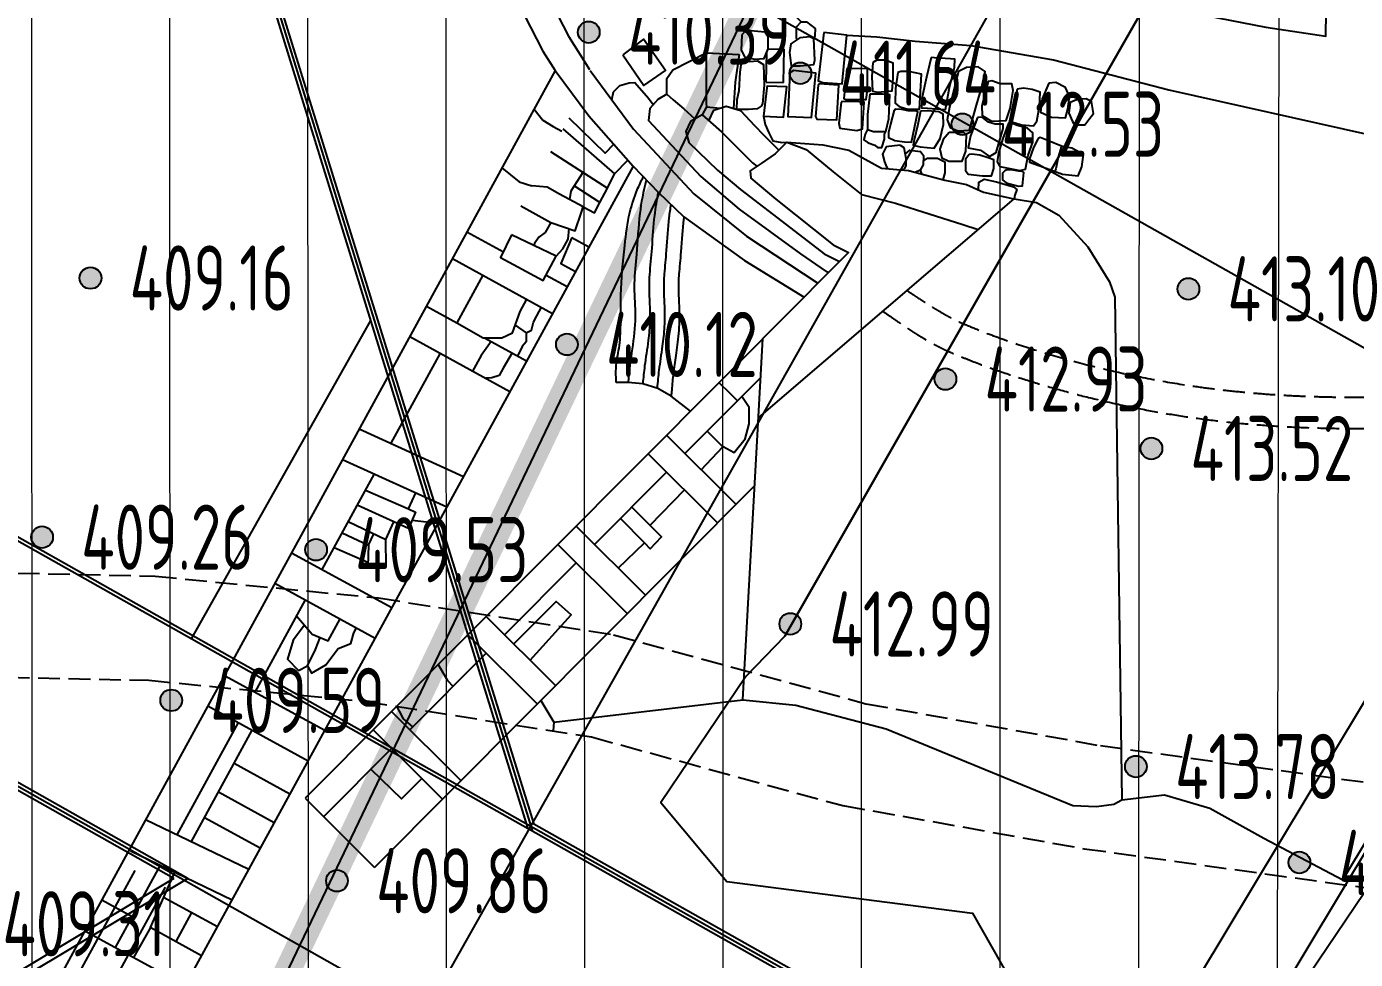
# Model space of a CAD drawing. Header units: millimetres. Extents: x 387826 to 388039216, y 3325062 to 3325368396.
# Drawn here: x 387602257 to 387617546, y 3324809284 to 3324820016 of the extents above; entities that cross this region are included whole.
import ezdxf
from ezdxf.enums import TextEntityAlignment as Align

# ---------------------------------------------------------------- set-up
doc = ezdxf.new("R2010")
doc.units = ezdxf.units.MM
doc.header["$LTSCALE"] = 1000
doc.header["$MEASUREMENT"] = 0
for name, pattern in [('000-Earth-MSCQ（不打印）$0$C2', [13.5, 10, -1.5, 0.5, -1.5]), ('000-古城墙保护(不打印)$0$DASH', [0.35, 0.25, -0.1]), ('DASH', [0.35, 0.25, -0.1])]:
    doc.linetypes.add(name, pattern=pattern)
for name, color, linetype in [('0 Plan-Green Hatch', 76, 'Continuous'), ('0-SITE', 7, 'Continuous'), ('0-非设计区域', 250, 'Continuous'), ('000-Earth-MSCQ（不打印）$0$0-SITE', 7, 'Continuous'), ('000-Earth-MSCQ（不打印）$0$GCD', 251, 'Continuous'), ('000-Earth-MSCQ（不打印）$0$RD-红线', 7, 'Continuous'), ('000-古城墙保护(不打印)$0$0-文物遗址', 8, 'Continuous'), ('0NT-Border', 21, 'DASH')]:
    doc.layers.add(name, color=color, linetype=linetype)
for name, color, linetype, lineweight in [('000-Earth-MSCQ（不打印）$0$RD-中线', 1, '000-Earth-MSCQ（不打印）$0$C2', 0), ('000-古城墙保护(不打印)$0$0-中实线', 5, 'Continuous', 30), ('000-古城墙保护(不打印)$0$0-遗址公园', 8, 'Continuous', 5)]:
    doc.layers.add(name, color=color, linetype=linetype, lineweight=lineweight)
doc.styles.add('000-Earth-MSCQ（不打印）$0$HZ', font='gbenor.shx', dxfattribs={"width": 0.8, "bigfont": 'hztxt.shx'})

# ---------------------------------------------------------------- blocks, each defined once
blk = doc.blocks.new('000-Earth-MSCQ（不打印）$0$gc200')
h = blk.add_hatch(color=256)
edge = h.paths.add_edge_path()
edge.add_arc((0, -5.551115123125783e-17), 0.2500000000000001, 0, 360)
blk.add_circle((0, -5.551115123125783e-17), 0.2500000000000001)
blk = doc.blocks.new('000-古城墙保护(不打印)')
at = {"layer": '000-古城墙保护(不打印)$0$0-遗址公园', "ltscale": 10}
h = blk.add_hatch(dxfattribs=at)
h.set_pattern_fill('ANSI31', color=256, scale=1000, angle=45)
h.set_pattern_definition([(90, (0, 0), (-1587.5, 3.410605131648481e-13), [])])
h.paths.add_polyline_path([(387757359.0947723, 3325075809.713597), (387738724.4244739, 3325053061.984234), (387736658.1743807, 3325052379.78923), (387732792.6573083, 3325048405.001884), (387731947.0142126, 3325045521.987648), (387727149.4825557, 3325038560.592924), (387719871.0797174, 3325030254.454775), (387713118.2314355, 3325024325.69877), (387708971.7085958, 3325021538.001345), (387707653.8317035, 3325021090.344965), (387703723.9723286, 3325018966.972815), (387699100.568572, 3325013213.602733), (387687666.4612417, 3324991573.488757), (387692670.727551, 3324988471.826824), (387679274.3591145, 3324966056.084505), (387674562.7421811, 3324955273.126987), (387666293.4541245, 3324933025.957672), (387659029.9602896, 3324926312.71594), (387654773.5217602, 3324915935.552797), (387653675.5063087, 3324913098.933503), (387637326.4545517, 3324880090.8987), (387635096.1587876, 3324877614.537973), (387623173.1089031, 3324853940.873659), (387618974.5280727, 3324854570.405108), (387618467.4666205, 3324854646.433447), (387616794.0523977, 3324854897.343677), (387614410.7432887, 3324846804.212917), (387608979.9761084, 3324853035.612696), (387591571.0079994, 3324839024.665925), (387597082.2925069, 3324832681.257929), (387596624.9883792, 3324831149.830627), (387596217.2465154, 3324828960.946196), (387596137.9493979, 3324826850.101176), (387592355.8457829, 3324826109.515459), (387589540.6215926, 3324824522.451866), (387587163.8655038, 3324822803.372842), (387586055.6074455, 3324821918.786967), (387585231.4443963, 3324821255.000857), (387584550.0445382, 3324820637.821306), (387583346.0658892, 3324819564.06669), (387582101.748941, 3324818264.712243), (387581660.7870961, 3324817834.250378), (387580072.9664811, 3324816151.399981), (387578832.7454951, 3324814781.869411), (387574234.0934268, 3324808493.876336), (387581064.1902614, 3324795503.282484), (387625164.6542816, 3324801283.597979), (387647357.6289114, 3324804778.450835), (387650612.9223155, 3324805405.261792), (387669114.9930122, 3324840920.415754), (387680400.2783, 3324864357.77844), (387687151.7701302, 3324878135.082248), (387696416.7806178, 3324893470.850236), (387704777.6824126, 3324910959.142838), (387717019.7699698, 3324940445.653564), (387740572.7504223, 3324978958.777964), (387755268.3394005, 3325000951.822409), (387771548.7019364, 3325023669.528487), (387793342.0856335, 3325051694.76609), (387797120.7662015, 3325056480.602365), (387804700.2713755, 3325067831.608256), (387805755.9865897, 3325069417.217034), (387833928.9732663, 3325110050.599823), (387835462.2759447, 3325113721.162718), (387834644.166247, 3325114126.806136), (387838641.1926514, 3325123620.01257), (387831833.5364649, 3325125881.193801), (387835204.3103971, 3325131614.601018), (387828520.3367395, 3325134527.940866), (387822745.7363685, 3325138082.078876), (387820720.6784263, 3325136746.002098), (387818437.9572816, 3325135239.926322), (387814960.6972696, 3325132945.727099), (387810414.9791779, 3325129946.589023), (387806089.169805, 3325135647.314827), (387803914.3516228, 3325131741.76694), (387790508.0000313, 3325108476.776886), (387782804.3222916, 3325111884.500767), (387777519.6903973, 3325113033.773239), (387770432.0206335, 3325107829.881072), (387767032.2047279, 3325098401.675082), (387768071.4313482, 3325098008.812484), (387766664.4412394, 3325095979.536411), (387763567.2492012, 3325091306.558766), (387765030.6402054, 3325091176.180011)])
at = {"layer": '000-古城墙保护(不打印)$0$0-中实线', "color": 6}
blk.add_lwpolyline([(387610979.4179704, 3324813001.520663), (387610979.4179703, 3324813001.520663), (387618415.8122669, 3324826015.207075), (387634911.6788427, 3324857947.64234), (387646023.9621421, 3324881023.439616), (387653566.7601138, 3324896414.00727), (387662737.161534, 3324911591.854309), (387669871.6986505, 3324926513.513295), (387682865.3516809, 3324957806.85479), (387696387.8629743, 3324979916.544939)], dxfattribs=at)
at = {"layer": '000-古城墙保护(不打印)$0$0-中实线', "color": 6, "lineweight": 5, "ltscale": 10}
blk.add_lwpolyline([(387610979.4179695, 3324813001.520662), (387610979.4179694, 3324813001.520662), (387618415.8122661, 3324826015.207074), (387634911.6788418, 3324857947.642339), (387639016.3512242, 3324866471.416008)], dxfattribs=at)
at = {"layer": '000-古城墙保护(不打印)$0$0-文物遗址'}
for p, q in [((387606338.3382086, 3324807766.61703), (387624268.4195293, 3324839559.10331)), ((387624483.2593578, 3324812458.294395), (387599253.9616842, 3324826686.919202)), ((387608029.2508533, 3324810785.311383, -3.001103587635978), (387603927.2638377, 3324824031.515439, 0.003735431344439544)), ((387608079.9855472, 3324810756.698421, -3.010278459062274), (387603970.5730051, 3324824026.88111)), ((387608096.259758, 3324810839.365819, -2.99420990474693), (387604013.8821721, 3324824022.246781, -0.003735431236270959)), ((387610788.9032699, 3324819759.051193), (387610974.5077779, 3324819754.671017)), ((387610765.5373189, 3324819376.918579), (387610965.4816481, 3324819372.19999)), ((387609235.2090303, 3324818410.206978), (387603424.2669026, 3324807783.327781)), ((387607323.6836359, 3324817654.446692), (387607742.6962163, 3324817425.324123)), ((387607155.7633845, 3324817347.3591), (387608309.1549837, 3324816716.66671)), ((387608234.6011383, 3324817156.342894), (387608477.0752351, 3324817023.754303)), ((387604153.2311559, 3324812971.279091), (387606218.366998, 3324816633.047365)), ((387618588.4381016, 3324802005.970139), (387593359.140428, 3324816234.594945)), ((387608027.4884482, 3324810786.30533), (387599249.3490255, 3324815736.93273, 3.010278459062274)), ((387619816.5258633, 3324804183.537692), (387599303.8395109, 3324815752.124407)), ((387609896.8584458, 3324815593.010686), (387609673.46793, 3324815763.032387)), ((387606084.1365773, 3324815387.599671), (387607283.5931045, 3324814841.149461)), ((387605891.7165167, 3324815035.707552), (387607091.1730444, 3324814489.257342)), ((387610634.8407895, 3324814737.235676), (387606259.1840569, 3324810342.347045)), ((387608578.9670407, 3324814269.326881), (387609377.4598295, 3324813474.328272)), ((387604112.0654399, 3324810216.165994), (387597176.7453796, 3324814127.494337)), ((387603952.9314138, 3324810214.067574), (387597177.9655749, 3324814034.960579)), ((387608367.3006746, 3324814056.730198), (387609165.7934634, 3324813261.731589)), ((387605304.7767364, 3324813962.329432), (387606458.1683356, 3324813331.637042)), ((387605112.8678777, 3324813611.372184), (387606266.2594768, 3324812980.679794)), ((387604533.244426, 3324812551.373948), (387605686.6360251, 3324811920.681558)), ((387604341.3355672, 3324812200.4167), (387605494.7271664, 3324811569.72431)), ((387607253.5910665, 3324811341.124675), (387606455.0982773, 3324812136.123284)), ((387607041.9247004, 3324811128.527992), (387606243.4319112, 3324811923.526601)), ((387605460.6912686, 3324811137.345654), (387606259.1840574, 3324810342.347045)), ((387616752.739612, 3324805957.351044), (387608093.2437059, 3324810841.066788)), ((387616783.1229651, 3324805848.370073), (387608027.4884482, 3324810786.30533)), ((387604112.0654399, 3324810216.165994), (387591339.7593995, 3324802562.174343)), ((387603952.9314138, 3324810214.067574), (387591367.258534, 3324802671.91858))]:
    blk.add_line(p, q, dxfattribs=at)
for points in [[(387609493.3509056, 3324832160.281949), (387609071.1321384, 3324831708.403884), (387608687.487425, 3324831236.296605), (387608304.868817, 3324830625.454165), (387607811.880841, 3324829676.189243), (387607314.694833, 3324828578.692749), (387607065.4663641, 3324827967.840442), (387606890.754769, 3324827104.292344), (387606775.9749476, 3324826116.153803), (387606746.3078915, 3324824169.126901), (387607042.2295706, 3324822493.274324), (387607554.346316, 3324820982.672861), (387608197.2969372, 3324819734.568225), (387608338.678169, 3324819510.638692), (387602270.8753039, 3324808414.020171)], [(387614859.9778163, 3324811120.744189), (387615351.0249397, 3324811177.234074), (387615872.6646664, 3324811022.24155), (387616492.9941575, 3324810679.377956), (387617401.3803231, 3324810197.630279), (387626537.377495, 3324825388.471097)], [(387611170.1087238, 3324820071.622976), (387611033.0534078, 3324820204.286602), (387610911.7278239, 3324820321.724526), (387610910.9072272, 3324820472.854965), (387611091.0733835, 3324820756.682951), (387611298.6707651, 3324821011.979772), (387611944.9625303, 3324820879.860032), (387612294.9714352, 3324820808.308624), (387612534.9588973, 3324820723.53431), (387612828.7714264, 3324820619.746574), (387613264.793667, 3324820619.746574), (387613764.7807633, 3324820536.577115), (387613991.7049357, 3324820441.569841), (387614679.1597411, 3324820367.579235), (387615547.3999655, 3324820197.795743), (387616515.9068572, 3324820008.405207), (387617204.9278833, 3324819904.529313), (387617210.6344716, 3324820186.589979), (387617247.7434933, 3324820393.664765), (387617611.2765357, 3324820367.190745)], [(387608249.1611983, 3324820376.328343), (387608492.7350437, 3324819903.499427), (387608732.9583413, 3324819523.016882)], [(387611170.1087238, 3324820071.622976), (387611113.0932514, 3324820007.04245), (387611110.7854134, 3324819880.310998), (387611121.1077482, 3324819865.516455)], [(387611170.1087238, 3324820071.622976), (387611229.8172733, 3324820071.622976), (387611329.8067719, 3324819992.138018), (387611326.2352039, 3324819910.05203), (387611313.7707202, 3324819873.418084)], [(387609116.7812402, 3324819691.165928), (387609359.8206722, 3324819336.044564), (387609609.112899, 3324819511.905586), (387609355.0501806, 3324819872.052821), (387609116.7812402, 3324819691.165928)], [(387610485.346996, 3324819919.274649), (387610478.6791093, 3324819743.277791), (387610522.5532281, 3324819665.320891), (387610636.0801212, 3324819641.139576), (387610743.9616329, 3324819648.259418), (387610789.7619497, 3324819761.168042), (387610788.7466452, 3324819894.421185), (387610752.3396956, 3324819949.472002), (387610590.2798039, 3324819966.642005), (387610528.5766489, 3324819966.642005), (387610485.346996, 3324819919.274649)], [(387611152.4813082, 3324819887.406174), (387611049.9355466, 3324819815.858735), (387611033.2658297, 3324819716.801304), (387611053.8671514, 3324819565.410017), (387611155.6604354, 3324819565.410017), (387611314.5303985, 3324819580.50931), (387611326.6744491, 3324819628.297222), (387611313.7707202, 3324819873.418084), (387611268.2332303, 3324819896.933417), (387611152.4813082, 3324819887.406174)], [(387611694.6683514, 3324819917.884719), (387612041.2148439, 3324819899.324786), (387612480.3052685, 3324819845.920425), (387613120.9552523, 3324819798.155945), (387614070.7906815, 3324819633.869272), (387615400.5912449, 3324819289.861175), (387617697.5162184, 3324818772.543581), (387619235.569431, 3324818309.602189), (387619923.639899, 3324818176.892931), (387620460.8152258, 3324817977.829661), (387620991.956331, 3324817652.090439), (387621590.4134008, 3324817162.927385)], [(387609621.6468393, 3324819236.269352), (387609621.6468393, 3324819419.592012), (387609690.4823286, 3324819519.251294), (387610074.2134511, 3324819712.62905), (387610453.8401515, 3324819695.440547)], [(387610074.2134511, 3324819712.62905), (387610077.3601753, 3324819131.810067), (387610081.1009609, 3324819091.613117), (387610235.2400367, 3324819078.332325)], [(387610453.8401515, 3324819695.440547), (387610409.5015847, 3324819375.348605), (387610388.7454469, 3324819076.007554)], [(387610765.5373189, 3324819376.918579), (387610773.6691663, 3324819721.495521)], [(387610965.4816481, 3324819372.19999), (387610974.5077779, 3324819754.671017)], [(387610580.0367491, 3324819612.43945), (387610478.7475168, 3324819597.172428), (387610462.9310877, 3324819490.441404), (387610450.7978379, 3324819278.028893), (387610427.0569927, 3324819171.516164), (387610425.9382517, 3324819064.325167)], [(387610580.0367491, 3324819612.43945), (387610665.0091011, 3324819620.341204), (387610736.9157068, 3324819580.415579), (387610742.3810698, 3324819340.395647), (387610723.5547311, 3324819127.937505), (387610707.5487635, 3324819101.761692)], [(387611692.9545748, 3324819533.056855), (387611661.4513299, 3324819189.34845), (387611682.1750643, 3324819178.457177), (387611916.4763963, 3324819178.457177), (387611932.9192898, 3324819286.09221), (387611932.0984055, 3324819529.297756), (387611692.9545748, 3324819533.056855)], [(387611992.4082171, 3324819604.191138), (387611980.2929694, 3324819436.018337), (387611991.3281056, 3324819271.86856), (387612046.1293499, 3324819260.914389), (387612216.4412915, 3324819277.767434), (387612228.2433073, 3324819421.857585), (387612228.2433073, 3324819596.283218), (387612137.1863286, 3324819627.461045), (387612040.2283422, 3324819627.461045), (387611992.4082171, 3324819604.191138)], [(387612662.7900631, 3324819658.424277), (387612612.7917139, 3324819433.634367), (387612562.3006846, 3324819206.629399), (387612554.0768663, 3324819079.642706), (387612621.6788189, 3324819075.264718), (387612830.3438956, 3324819061.751305), (387612874.6574847, 3324819313.176713), (387612931.6477548, 3324819545.286259), (387612938.7728884, 3324819640.693121), (387612886.3916609, 3324819644.605033), (387612702.2537281, 3324819654.932805), (387612662.7900631, 3324819658.424277)], [(387613072.0982201, 3324819546.583691), (387612979.9611308, 3324819499.297731), (387612877.3613631, 3324819089.253814), (387612847.726711, 3324818944.289253), (387612882.0382449, 3324818855.441081), (387612972.4975621, 3324818818.031389), (387613105.0704162, 3324818822.706829), (387613186.1723692, 3324819111.075826), (387613245.4380738, 3324819305.919975), (387613285.9890501, 3324819500.764125), (387613204.8870971, 3324819553.761497), (387613072.0982201, 3324819546.583691)], [(387608338.678169, 3324819510.638692), (387608725.1617052, 3324818990.055787), (387609235.2090303, 3324818410.206978)], [(387608741.2187387, 3324819509.933485), (387609239.9139225, 3324818834.331916), (387609935.4695613, 3324818092.205913), (387610541.5487849, 3324817605.714655), (387611361.1695945, 3324817063.75778), (387611202.3856651, 3324816904.275962)], [(387608990.5663306, 3324819172.1327), (387609010.2750704, 3324819264.974412), (387609083.8810512, 3324819336.310956), (387609188.7166492, 3324819368.634519), (387609253.7393462, 3324819370.723729), (387609412.9621455, 3324819190.660681), (387609467.524832, 3324819117.827756)], [(387611036.9058048, 3324819482.944172), (387611013.7842233, 3324818982.282296), (387611286.0292642, 3324818969.709467), (387611339.4017603, 3324819479.092576), (387611079.6350057, 3324819510.72549), (387611036.9058048, 3324819482.944172)], [(387612281.9860422, 3324819487.007896), (387612253.6295215, 3324819301.711956), (387612251.5125038, 3324819133.484889), (387612295.2282059, 3324819095.255052), (387612396.3230187, 3324819065.218028), (387612528.8346664, 3324819065.218028), (387612553.4251992, 3324819467.991642), (387612408.6182849, 3324819499.395162), (387612317.0860574, 3324819499.395162), (387612281.9860422, 3324819487.007896)], [(387613322.1655762, 3324819384.055703), (387613247.1446492, 3324819104.139746), (387613249.4848906, 3324818993.505327), (387613360.6859438, 3324818926.196741), (387613526.7062427, 3324818934.023263), (387613575.2608439, 3324819073.336843), (387613609.7163927, 3324819281.5253), (387613590.9224569, 3324819358.225466), (387613459.3577062, 3324819358.225466), (387613363.8182666, 3324819392.662905), (387613322.1655762, 3324819384.055703)], [(387614019.1721646, 3324819365.336675), (387613941.9478113, 3324819184.132824), (387613923.4815089, 3324819029.772983), (387614049.3900773, 3324818974.405209), (387614210.553476, 3324818967.693589), (387614235.7380702, 3324819065.007134), (387614255.8821451, 3324819212.655355), (387614210.553476, 3324819313.324709), (387614098.077892, 3324819373.726815), (387614019.1721646, 3324819365.336675)], [(387609621.6468393, 3324819236.269352), (387609519.1622836, 3324819177.741863), (387609427.7524688, 3324819071.680521), (387609413.8046324, 3324818935.1542), (387609679.4147889, 3324818648.936078), (387610012.9450776, 3324818289.528088), (387610455.7699501, 3324817915.263114), (387611161.7126591, 3324817401.841515), (387611457.2418973, 3324817197.716782), (387611485.5807478, 3324817188.715745)], [(387609621.6468393, 3324819236.269352), (387609695.0367977, 3324819174.478551), (387609820.7824222, 3324819068.606807), (387609946.3697631, 3324818952.703114)], [(387610773.9923255, 3324819312.396034), (387610736.5304667, 3324818983.493397), (387610964.5455515, 3324818974.882495), (387611002.2774379, 3324819323.709096), (387610779.2164637, 3324819331.206327), (387610773.9923255, 3324819312.396034)], [(387611365.2020175, 3324819342.375093), (387611333.7347767, 3324818982.62762), (387611347.4413883, 3324818949.49378), (387611577.9587304, 3324818943.89953), (387611601.746381, 3324819341.664712), (387611377.3128588, 3324819355.086566), (387611367.3046343, 3324819347.954543), (387611365.2020175, 3324819342.375093)], [(387611958.7915551, 3324819237.254759), (387611933.0525033, 3324819005.738431), (387611933.0525033, 3324818832.4388), (387611999.4325406, 3324818809.422954), (387612143.0297305, 3324818809.422954), (387612176.8948185, 3324818955.644248), (387612189.0892746, 3324819229.132245), (387612104.7541882, 3324819239.594329), (387612011.4253761, 3324819239.594329), (387611959.0516583, 3324819239.594329)], [(387613655.4447028, 3324819295.209998), (387613626.1628868, 3324819156.92499), (387613601.4031369, 3324818952.346403), (387613591.8765551, 3324818921.221608), (387613704.6964309, 3324818886.690048), (387613843.1176321, 3324818873.688989), (387613881.3715722, 3324818928.454913), (387613909.285247, 3324819096.884242), (387613919.6255118, 3324819262.214287), (387613825.5406219, 3324819291.146274), (387613728.3522117, 3324819306.646389), (387613655.4447028, 3324819295.209998)], [(387608095.0601832, 3324819065.117321), (387608198.5030615, 3324818940.738583), (387608314.7518346, 3324818867.492889), (387608413.3965804, 3324818813.552415)], [(387610081.1009609, 3324819091.613117), (387610031.0810086, 3324819000.225579)], [(387610107.6417372, 3324818932.704577), (387610163.1390101, 3324819055.087701), (387610307.3410622, 3324819101.576949), (387610470.149831, 3324819050.438159), (387610632.9549991, 3324818878.427328), (387610735.1240785, 3324818770.481195), (387610872.2896497, 3324818633.39403), (387610911.9663989, 3324818593.739961)], [(387610707.5487635, 3324819101.761692), (387610663.1693112, 3324819068.925328), (387610564.738773, 3324819061.632824), (387610478.0814478, 3324819061.632824), (387610425.9382512, 3324819064.325167)], [(387611627.7518589, 3324819144.168967), (387611602.6536738, 3324818905.219539), (387611612.4970881, 3324818847.699656), (387611807.745198, 3324818821.240436), (387611873.930814, 3324818839.431612), (387611894.6113445, 3324819146.189113), (387611833.7151, 3324819150.294527), (387611635.4386508, 3324819153.350887), (387611627.7518589, 3324819144.168967)], [(387612237.3558456, 3324819055.497157), (387612198.0938017, 3324818892.409251), (387612175.4464599, 3324818798.336013), (387612175.4464599, 3324818740.634408), (387612245.0318362, 3324818704.760174), (387612359.6172377, 3324818689.583183), (387612436.9316007, 3324818684.064165), (387612510.0983369, 3324819033.146059), (387612483.6680147, 3324819046.4509), (387612401.5219538, 3324819046.4509), (387612326.2958061, 3324819061.141972), (387612257.0894777, 3324819065.837145), (387612237.3558456, 3324819055.497157)], [(387614308.4007537, 3324819161.445035), (387614263.2665054, 3324819141.443374), (387614249.5706946, 3324819019.288699), (387614289.6068184, 3324818924.513286), (387614314.8958232, 3324818886.602874), (387614430.7989609, 3324818886.602874), (387614478.2122437, 3324818947.680829), (387614532.1383421, 3324819017.148613), (387614510.8784081, 3324819151.97329), (387614449.7657139, 3324819183.565506), (387614354.9355471, 3324819180.405791), (387614308.4007537, 3324819161.445035)], [(387608495.7418801, 3324818964.143064), (387608912.1433632, 3324818558.521615), (387609013.3546659, 3324818662.422768)], [(387610031.0810086, 3324819000.225579), (387609895.150685, 3324818923.96954), (387609840.657396, 3324818806.849057), (387609877.6152026, 3324818680.490061), (387610207.1895472, 3324818362.465131), (387610472.2812507, 3324818141.162994), (387611048.5782067, 3324817697.311854), (387611431.7032511, 3324817402.237438), (387611610.7195031, 3324817314.40451)], [(387610031.0810086, 3324819000.225579), (387610251.178878, 3324818806.115243), (387610610.3266689, 3324818447.171882), (387610659.7968618, 3324818409.357739)], [(387610736.5304667, 3324818983.493397), (387610754.7267415, 3324818887.876873), (387610797.6791655, 3324818791.720164), (387610843.55149, 3324818701.852052), (387610944.6174991, 3324818682.270947), (387611005.6437847, 3324818685.185235)], [(387612542.606085, 3324819043.27392), (387612510.9948294, 3324818889.62076), (387612470.7642857, 3324818712.991219), (387612456.7284266, 3324818651.367709), (387612537.3552424, 3324818633.003507), (387612699.2222158, 3324818618.214572), (387612768.1909196, 3324818727.351766), (387612805.5483672, 3324818889.62076), (387612804.111819, 3324819008.809348), (387612753.8218395, 3324819033.22129), (387612626.033878, 3324819046.4657), (387612542.606085, 3324819043.27392)], [(387613197.1210973, 3324818967.792253), (387613115.6159026, 3324818757.634216), (387613091.1657841, 3324818620.787237), (387613231.3534233, 3324818593.091016), (387613337.308736, 3324818519.779959), (387613412.2900583, 3324818567.025219), (387613492.1642854, 3324818843.978789), (387613492.1642854, 3324818892.852006), (387613401.5393512, 3324818893.693116), (387613323.9477598, 3324818916.140412), (387613250.442589, 3324818975.32155), (387613197.1210973, 3324818967.792253)], [(387608426.6602556, 3324818837.808632), (387609022.7935597, 3324818322.897163), (387609174.0932514, 3324818479.686632)], [(387611933.0525033, 3324818832.4388), (387611904.5627696, 3324818779.029506), (387611891.4610197, 3324818714.637675), (387611940.6024815, 3324818676.439904), (387612014.8565289, 3324818651.337314), (387612045.4344785, 3324818626.235957), (387612097.8522775, 3324818626.235957), (387612128.4266264, 3324818719.003557), (387612128.4266264, 3324818777.938035), (387612143.0297305, 3324818809.422954)], [(387612870.8014881, 3324818797.897764), (387612801.0010983, 3324818716.783617), (387612765.2890202, 3324818604.844367), (387612788.0145609, 3324818504.262577), (387612869.0445067, 3324818466.804786), (387613021.5418136, 3324818466.804786), (387613064.242211, 3324818583.652571), (387613071.3601443, 3324818767.562282), (387613038.8271934, 3324818798.044527), (387612870.9277803, 3324818798.044527)], [(387613554.9655539, 3324818904.271132), (387613488.5171096, 3324818729.944162), (387613440.3405477, 3324818562.25728), (387613425.1973879, 3324818459.638079), (387613454.3315889, 3324818404.525598), (387613685.3097784, 3324818359.812303), (387613750.8581297, 3324818374.370177), (387613779.9887297, 3324818536.586139), (387613834.0951025, 3324818686.324804), (387613835.1356098, 3324818791.350174), (387613772.70878, 3324818845.421751), (387613655.1350705, 3324818878.697421), (387613581.755913, 3324818907.841535), (387613562.4543249, 3324818907.147188), (387613554.9655539, 3324818904.271132)], [(387611005.6437847, 3324818685.185235), (387610868.1096193, 3324818550.928186), (387610708.188348, 3324818442.244848), (387610580.4651138, 3324818355.443465), (387610588.9908711, 3324818271.478416), (387610878.3058693, 3324818030.169685), (387611535.8199903, 3324817503.942731), (387611713.0705482, 3324817417.20541), (387611361.1695945, 3324817063.75778)], [(387611005.6437847, 3324818685.185235), (387611419.1715762, 3324818654.129505), (387611717.1886708, 3324818592.311571), (387612092.8621632, 3324818388.176971), (387612404.2438342, 3324818358.590381), (387612821.1847774, 3324818247.511695), (387613069.5815613, 3324818198.172291), (387613266.2302153, 3324818109.591745), (387613616.6078545, 3324818035.218069), (387610677.7347504, 3324815518.297328)], [(387611005.6437847, 3324818685.185235), (387611225.0683843, 3324818600.741177), (387611536.6696779, 3324818344.466349), (387611864.5014431, 3324818084.946709), (387612254.0039603, 3324817984.383419), (387613029.646248, 3324817737.587735), (387613204.2218172, 3324817682.040871)], [(387612308.4595687, 3324818651.803501), (387612145.6255977, 3324818630.805334), (387612105.3554499, 3324818548.560249), (387612126.3672139, 3324818459.316188), (387612152.4447004, 3324818402.758278), (387612162.2057378, 3324818381.588145)], [(387612308.4595687, 3324818651.803501), (387612350.9295432, 3324818626.339554), (387612375.055628, 3324818502.492791), (387612375.055628, 3324818413.718616), (387612354.6703283, 3324818379.066584), (387612332.6985041, 3324818365.388412)], [(387613894.4049141, 3324818727.097706), (387613840.3309447, 3324818623.243971), (387613796.8564669, 3324818492.898949), (387613796.8564669, 3324818455.808682), (387613901.8288791, 3324818417.657777), (387614071.337054, 3324818356.052159), (387614176.8173963, 3324818317.716652), (387614356.71053, 3324818296.849865), (387614399.1264984, 3324818400.702367), (387614416.0914456, 3324818545.883988), (387614282.4888851, 3324818615.825671), (387614163.7306539, 3324818641.260018), (387614016.345874, 3324818700.603953), (387613918.7938263, 3324818737.69422), (387613894.4049141, 3324818727.097706)], [(387614163.7306539, 3324818641.260018), (387614124.4974129, 3324818515.152617), (387614097.9914829, 3324818379.508105), (387614087.3514263, 3324818350.231936)], [(387608283.9521582, 3324818576.828281), (387608941.9076287, 3324818157.452422), (387609022.7935597, 3324818322.897163)], [(387612366.303939, 3324818547.417956), (387612419.1817729, 3324818592.95412), (387612542.1920425, 3324818579.662845), (387612576.5467808, 3324818534.252735), (387612572.1147243, 3324818424.603724), (387612537.7599856, 3324818363.687331), (387612478.8611075, 3324818338.711334)], [(387612573.7720658, 3324818465.606328), (387612623.092375, 3324818503.241404), (387612736.1260168, 3324818503.241404), (387612821.4584057, 3324818458.938798), (387612821.4584057, 3324818334.891007), (387612799.7040016, 3324818253.234463)], [(387613101.4736459, 3324818545.833423), (387613061.1566932, 3324818490.988568), (387613061.1566932, 3324818361.152899), (387613089.153177, 3324818318.620079), (387613254.8998482, 3324818299.592725), (387613359.0549757, 3324818299.592725), (387613384.8120286, 3324818384.658366), (387613384.8120286, 3324818483.154645), (387613322.0971691, 3324818504.420439), (387613223.5464532, 3324818537.837706), (387613134.0065967, 3324818546.538871), (387613101.4736459, 3324818545.833423)], [(387609235.2090303, 3324818410.206978), (387609523.3625781, 3324818109.404315), (387609819.1640322, 3324817827.950455), (387610516.7278282, 3324817325.804864), (387611202.3856651, 3324816904.275962), (387605460.6912686, 3324811137.345654)], [(387607725.7448408, 3324818389.724339), (387607924.8352749, 3324818228.333878), (387608068.8207976, 3324818183.402408)], [(387608658.3116304, 3324818338.214374), (387608517.0026652, 3324818120.614981), (387608503.4255058, 3324818028.19561)], [(387612537.7599856, 3324818363.687331), (387612548.1614572, 3324818331.688127), (387612557.3676173, 3324818317.796142)], [(387613513.9321277, 3324818356.223399), (387613486.8753406, 3324818327.725534), (387613486.8753406, 3324818254.140683), (387613529.0500843, 3324818216.277136), (387613668.4420411, 3324818180.555832), (387613714.9048268, 3324818182.699308), (387613729.2018992, 3324818336.299436), (387613712.0461323, 3324818352.016612), (387613671.5023562, 3324818353.783931), (387613584.8594324, 3324818368.356606), (387613529.338114, 3324818364.153519), (387613513.9321277, 3324818356.223399)], [(387607942.8217828, 3324817952.979135), (387608289.2684099, 3324817762.436265), (387608568.351154, 3324817666.804942), (387608642.2244379, 3324817882.390779), (387608661.3811356, 3324817943.072798), (387608390.2696125, 3324818089.175694), (387608246.5546009, 3324818166.62419), (387608068.8207976, 3324818183.402408)], [(387608661.3811356, 3324817943.072798), (387608790.4271428, 3324817873.529478), (387608853.15859, 3324817989.935236), (387608557.0247957, 3324818182.244412)], [(387608853.15859, 3324817989.935236), (387608941.9076287, 3324818157.452422)], [(387613207.5781128, 3324818136.011632), (387613212.5522868, 3324818225.396158), (387613272.6604773, 3324818259.400708), (387613417.8310291, 3324818231.063171), (387613610.6344873, 3324818170.98789), (387613649.1980588, 3324818140.383548), (387613627.6462395, 3324818076.908059), (387613618.7024462, 3324818034.773456)], [(387613618.7024462, 3324818034.773456), (387613877.6379873, 3324817990.188562), (387614134.1500074, 3324817845.076005), (387614468.1024024, 3324817482.294614), (387614714.9366257, 3324817080.815966), (387614778.5191743, 3324816903.394646)], [(387608289.2684099, 3324817762.436265), (387608221.7398545, 3324817645.050762), (387608149.8944551, 3324817593.142394), (387608101.8907105, 3324817521.175633), (387608093.9587194, 3324817495.889077)], [(387608351.0176212, 3324817372.509531), (387608425.2616169, 3324817457.885139), (387608489.4022228, 3324817568.732918), (387608498.0589668, 3324817690.891472)], [(387607836.8998181, 3324817619.268623), (387607709.7419211, 3324817357.478477), (387608200.5660741, 3324817093.145267), (387608351.0176212, 3324817372.509531), (387607836.8998181, 3324817619.268623)], [(387608530.1008145, 3324817589.199533), (387608404.3578636, 3324817290.086027), (387608572.4490697, 3324817198.171152)], [(387608530.1008145, 3324817589.199533), (387608727.3042127, 3324817481.365661)], [(387620736.6240305, 3324817385.158999), (387611374.0059041, 3324801817.505143)], [(387621837.2795606, 3324817469.008747), (387612145.2677015, 3324801353.656849)], [(387607506.7206323, 3324817155.450241), (387607207.4178936, 3324816608.09424)], [(387606856.4606459, 3324816800.003098), (387607207.4178936, 3324816608.09424)], [(387607207.4178936, 3324816608.09424), (387607508.8484303, 3324816434.875037), (387607725.9615914, 3324816434.875037), (387607846.5812151, 3324816493.809516), (387607937.7138016, 3324816737.584847), (387608014.4071562, 3324816877.839387)], [(387607879.5589678, 3324816582.023435), (387608006.005635, 3324816492.31229), (387608067.9932196, 3324816521.942325), (387608090.9023792, 3324816616.218251), (387608125.9375874, 3324816686.251197), (387608180.9141814, 3324816786.790767)], [(387614778.5191743, 3324816903.394646), (387614859.9778163, 3324811120.744189)], [(387608006.005635, 3324816492.31229), (387608006.005635, 3324816387.262253), (387607960.1873161, 3324816336.083999), (387607937.2781565, 3324816284.905745), (387607905.3237655, 3324816226.4685)], [(387606664.5517871, 3324816449.04585), (387607817.9433863, 3324815818.353461)], [(387607601.3836858, 3324816392.667643), (387607486.0112779, 3324816231.534683), (387607388.7883555, 3324816053.022078)], [(387607524.1960503, 3324816434.875037), (387608009.8522446, 3324816169.310709)], [(387608172.0060846, 3324812263.576313), (387608322.3234145, 3324812012.112878), (387610499.3303129, 3324812269.707957), (387610727.6641361, 3324816427.467936)], [(387607015.5090348, 3324816257.136992), (387606449.1105911, 3324815221.32426)], [(387607841.932203, 3324816261.131988), (387607741.7384169, 3324816085.82151), (387607692.9631607, 3324816000.478757), (387607611.0773594, 3324815974.648139), (387607542.3726475, 3324815969.039809)], [(387609673.46793, 3324815763.032387), (387609518.3875563, 3324815851.351254), (387609345.9665362, 3324815905.488158), (387609177.5674679, 3324815919.91272), (387609039.8752672, 3324815919.91272)], [(387610702.9501554, 3324815977.447878), (387609832.0952656, 3324815102.765405)], [(387610223.2454397, 3324815920.832217), (387610346.581504, 3324815798.324456), (387610435.9864156, 3324815709.310778)], [(387610272.8291399, 3324815184.628257), (387610398.282829, 3324815113.791101), (387610523.0932843, 3324815272.114769), (387610568.6991813, 3324815447.23105), (387610571.0970284, 3324815631.941173), (387610486.2971956, 3324815759.842685)], [(387609619.4985835, 3324815314.431771), (387610417.9913723, 3324814519.433162)], [(387610018.7449777, 3324814916.932466), (387610268.6406767, 3324815180.215412), (387610088.135358, 3324815359.930845)], [(387609407.8322174, 3324815101.835088), (387610206.3250062, 3324814306.836479)], [(387606256.690531, 3324814869.432141), (387605655.7339846, 3324813770.420573)], [(387609620.4288999, 3324814890.168722), (387608791.5637233, 3324814057.660515)], [(387606155.0113389, 3324814683.484241), (387606649.5299241, 3324814465.97309), (387606734.2241504, 3324814651.876656)], [(387609430.0527079, 3324814278.783456), (387609827.1880595, 3324814684.314334)], [(387606649.5299241, 3324814465.97309), (387606732.6395394, 3324814429.417805), (387606650.4042036, 3324814242.453127), (387606060.8528549, 3324814511.289988)], [(387609364.8683922, 3324814076.043064), (387609432.8937981, 3324814006.44727), (387609563.2344229, 3324814146.184541), (387609219.9685623, 3324814487.94828)], [(387606691.5218713, 3324814335.935466), (387606989.7742426, 3324814303.822211)], [(387609064.0571401, 3324813786.359521), (387609364.8683922, 3324814076.043064), (387609089.9252278, 3324814357.333378)], [(387605886.765907, 3324814192.924923), (387606190.5114471, 3324814048.251879), (387606252.6727025, 3324814179.251544)], [(387605956.212258, 3324814319.926357), (387606389.230314, 3324814114.452962), (387606482.5102713, 3324814319.013172)], [(387605794.5875294, 3324814024.35183), (387606184.8510653, 3324813854.3052)], [(387606190.3211462, 3324814048.342519), (387606183.5411293, 3324813807.838524), (387606393.6289555, 3324813801.915966), (387606389.230314, 3324814114.452962)], [(387608579.8973572, 3324813845.063832), (387607756.7924697, 3324813018.341232)], [(387605463.8251263, 3324813419.463325), (387604884.2016737, 3324812359.465089)], [(387608049.5179531, 3324812726.896707), (387608524.2502119, 3324813248.905685), (387608350.2226884, 3324813403.066964), (387607862.4478199, 3324812913.148227)], [(387605453.57995, 3324813131.032247), (387605325.2379281, 3324812956.543263), (387605259.1783234, 3324812736.475659), (387605386.8942782, 3324812606.635058), (387605490.3833372, 3324812659.451135), (387605582.8660623, 3324812850.909876), (387605635.0462367, 3324812987.378849)], [(387605363.5234782, 3324813236.034636), (387605543.6364219, 3324813026.029857), (387605726.4560515, 3324812948.72784), (387605864.1588489, 3324813200.554646)], [(387607544.1957876, 3324813230.007598), (387608342.6885764, 3324812435.008989)], [(387605490.3833372, 3324812659.451135), (387605536.6264998, 3324812578.026196), (387605700.2424113, 3324812670.947569), (387605840.4941971, 3324812859.713172), (387605985.8231651, 3324812916.930897), (387606021.0527937, 3324813040.168409), (387606052.4531295, 3324813097.592416)], [(387607332.5294215, 3324813017.410915), (387608131.0222108, 3324812222.412307)], [(387610979.4179699, 3324813001.520663), (387610979.4179699, 3324813001.520663), (387610533.15674, 3324812538.418671), (387610533.15674, 3324812538.418671), (387609555.4043388, 3324811087.201678), (387610314.3205358, 3324810181.119702), (387610314.3205358, 3324810181.119702), (387613140.5269995, 3324809814.071682), (387613824.1090695, 3324808616.481904), (387614064.352981, 3324808015.455096), (387615957.0000491, 3324807546.999971), (387618175.9253377, 3324810836.96385)], [(387607545.1261036, 3324812805.744549), (387606667.6949603, 3324811924.456918)], [(387606991.5303904, 3324812674.913125), (387607099.1838366, 3324812492.063945), (387607166.2940261, 3324812425.247427)], [(387606701.5910341, 3324811958.501971), (387606593.9762022, 3324812052.195131), (387606546.4729096, 3324812141.211032), (387606516.3547961, 3324812197.649037)], [(387610499.3303129, 3324812269.707957), (387611106.9438183, 3324812207.479947), (387612145.7372095, 3324811935.401611), (387614293.4677345, 3324811054.625928)], [(387604692.2928154, 3324812008.507841), (387603986.8966028, 3324810718.500099)], [(387604153.3298737, 3324810638.596946), (387604854.0513927, 3324811920.055746)], [(387608322.3234145, 3324812012.112878), (387608316.2913467, 3324811912.277237)], [(387606456.0285942, 3324811711.860235), (387605673.2879507, 3324810925.679288)], [(387604646.7069699, 3324811540.870395), (387605287.382744, 3324811190.53896)], [(387606216.5196158, 3324811471.298565), (387606571.2578623, 3324811133.033832), (387606803.3063185, 3324811366.102187)], [(387604466.351196, 3324811211.041087), (387605107.0269701, 3324810860.709651)], [(387614293.467734, 3324811054.625928), (387614567.3286225, 3324811042.108781), (387614764.8737685, 3324811068.131413), (387614859.9778163, 3324811120.744189)], [(387603625.7969696, 3324810891.860863), (387604812.5206687, 3324810322.125233)], [(387604305.3532864, 3324810916.612869), (387604946.029061, 3324810566.281434)], [(387603452.6778085, 3324810531.264473), (387604620.3439848, 3324809970.678193)], [(387603794.7199184, 3324810367.053059), (387603277.8854963, 3324809421.881544)], [(387603503.9152474, 3324810307.178919), (387600746.5641976, 3324805264.616824), (387597990.6413931, 3324800224.666661), (387598341.5986427, 3324800032.757802)], [(387603958.3762524, 3324810288.483089), (387603833.0750415, 3324810001.488389), (387604452.0989, 3324809662.996555)], [(387598341.5986426, 3324800032.757802), (387603854.8724945, 3324810115.270061)], [(387603122.255109, 3324809970.998393), (387603473.2123572, 3324809779.089534)], [(387603833.0750415, 3324810001.488389), (387603680.3997194, 3324809651.794974)], [(387603977.4965464, 3324809489.337827), (387604159.8425691, 3324809822.806843)], [(387602926.9282481, 3324809613.790403), (387604080.3198473, 3324808983.098013)], [(387603492.1082055, 3324809304.741249), (387603685.240215, 3324809649.148116), (387604269.7528774, 3324809329.52754)]]:
    blk.add_lwpolyline(points, dxfattribs=at)
blk.add_lwpolyline([(387611427.9620005, 3324819946.491305), (387611363.2614176, 3324819392.820767), (387611419.6108214, 3324819372.631645), (387611641.1092345, 3324819358.891448), (387611694.6683514, 3324819917.884719)], close=True, dxfattribs=at)
at = {"layer": '000-古城墙保护(不打印)$0$0-文物遗址', "linetype": '000-古城墙保护(不打印)$0$DASH'}
for points in [[(387602155.6655905, 3324813728.408173), (387603734.5980427, 3324813693.325583), (387606306.1295068, 3324813442.187599), (387609008.6832044, 3324813018.359721), (387611914.1883895, 3324812225.116364), (387614613.0427453, 3324811743.286014), (387618152.3631451, 3324811253.402841), (387620126.5540902, 3324810980.151816), (387624111.3985807, 3324810514.785024), (387626135.7618405, 3324810530.031682), (387627596.4127266, 3324810586.452865)], [(387602040.9459173, 3324812530.660971), (387603662.8495409, 3324812494.623598), (387606154.7234375, 3324812251.26504), (387608756.9253995, 3324811843.174819), (387611650.1795666, 3324811053.276161), (387614425.2566296, 3324810557.837661), (387617987.8376619, 3324810064.734945), (387619974.6766445, 3324809789.733285), (387624046.0699417, 3324809314.258962), (387626163.4465291, 3324809330.206157), (387627458.9846913, 3324809380.24946)]]:
    blk.add_lwpolyline(points, dxfattribs=at)
at = {"layer": '000-古城墙保护(不打印)$0$0-文物遗址'}
for points, knots in [([(387609039.8752672, 3324815919.91272), (387609038.1579296, 3324816010.090729), (387609034.0206382, 3324816141.304527), (387609090.1498167, 3324816359.734478), (387609093.5190403, 3324816631.178449), (387609089.9140479, 3324817015.787434), (387609129.693299, 3324817434.841211), (387609179.915889, 3324817843.136486), (387609264.6910846, 3324818104.823613), (387609327.312122, 3324818235.71094), (387609351.9043543, 3324818283.658295)], [0, 0, 0, 0, 0.1734162907948792, 0.4177825643939562, 0.7133508035925591, 1.037192396437402, 1.647197783454418, 2.056578543493781, 2.348315673387076, 2.52046425482576, 2.52046425482576, 2.52046425482576, 2.52046425482576]), ([(387609384.5630371, 3324818249.783616), (387609352.4865081, 3324818117.164145), (387609328.0404193, 3324817991.484897), (387609293.8375408, 3324817708.426223), (387609287.596132, 3324817551.782917), (387609264.3271276, 3324817285.219399), (387609251.1561057, 3324817173.583491), (387609246.5894319, 3324816946.596472), (387609257.4638278, 3324816832.746971), (387609264.2509853, 3324816475.02458), (387609205.8620078, 3324816230.980408), (387609181.2531139, 3324815962.30612), (387609179.3829476, 3324815941.107479), (387609177.5674679, 3324815919.91272)], [0, 0, 0, 0, 0.4067993143036296, 0.4067993143036296, 0.9063633607901007, 0.9063633607901007, 1.263188321417044, 1.263188321417044, 1.624924683023397, 1.624924683023397, 2.416874459325307, 2.416874459325307, 2.484726749440222, 2.484726749440222, 2.484726749440222, 2.484726749440222]), ([(387609523.3625781, 3324818109.404315), (387609506.2843077, 3324818019.08181), (387609490.8780624, 3324817930.577491), (387609465.8363711, 3324817722.390477), (387609458.9113447, 3324817597.001399), (387609441.6110246, 3324817364.330137), (387609429.9434497, 3324817260.200334), (387609416.1205799, 3324817067.470635), (387609417.4199449, 3324816978.626517), (387609426.0439488, 3324816803.408235), (387609430.4697391, 3324816722.705805), (387609425.7681653, 3324816559.822581), (387609418.1972315, 3324816480.59419), (387609396.3937761, 3324816303.153641), (387609380.881334, 3324816206.292037), (387609358.9040453, 3324816043.011761), (387609352.0355179, 3324815976.286751), (387609345.9665362, 3324815905.488157)], [0.1099598045355915, 0.1099598045355915, 0.1099598045355915, 0.1099598045355915, 0.4084890146934854, 0.4084890146934854, 0.8169780293869707, 0.8169780293869707, 1.141396827990564, 1.141396827990564, 1.465815626594156, 1.465815626594156, 1.704997507603381, 1.704997507603381, 1.944179388612606, 1.944179388612606, 2.254874698854428, 2.254874698854428, 2.484726534342555, 2.484726534342555, 2.484726534342555, 2.484726534342555]), ([(387609669.4988052, 3324817967.505222), (387609660.7376849, 3324817915.86636), (387609653.1311342, 3324817865.317324), (387609633.6754858, 3324817699.678479), (387609627.2572948, 3324817575.082828), (387609609.2135941, 3324817344.314331), (387609599.4579856, 3324817253.588774), (387609588.2774808, 3324817109.466808), (387609586.6728722, 3324817056.304623), (387609588.2578399, 3324816938.593086), (387609592.1258537, 3324816875.648757), (387609598.2203376, 3324816727.902218), (387609598.6576049, 3324816643.844158), (387609588.9951198, 3324816486.671929), (387609580.4509518, 3324816411.653454), (387609558.1018035, 3324816242.006354), (387609543.2105948, 3324816149.413512), (387609523.7284905, 3324815995.899121), (387609517.3624713, 3324815927.805291), (387609511.2516372, 3324815854.089886), (387609511.2315223, 3324815853.847162), (387609511.2114117, 3324815853.604425)], [0.2367569157668503, 0.2367569157668503, 0.2367569157668503, 0.2367569157668503, 0.4171323870934192, 0.4171323870934192, 0.8342647741868384, 0.8342647741868384, 1.117677193883742, 1.117677193883742, 1.33502607059202, 1.33502607059202, 1.552374947300298, 1.552374947300298, 1.769723824008576, 1.769723824008576, 1.987072700716854, 1.987072700716854, 2.284366133885946, 2.284366133885946, 2.52491143808765, 2.52491143808765, 2.525706063366294, 2.525706063366294, 2.525706063366294, 2.525706063366294]), ([(387609819.1640322, 3324817827.950455), (387609817.712691, 3324817816.975614), (387609816.3479907, 3324817806.070592), (387609802.4139645, 3324817687.276602), (387609796.0841762, 3324817565.723325), (387609777.7958214, 3324817332.397427), (387609768.6680433, 3324817246.126385), (387609757.1354348, 3324817103.47973), (387609755.4947578, 3324817052.273168), (387609757.6776268, 3324816931.966975), (387609762.8763496, 3324816860.554012), (387609767.9135892, 3324816678.589603), (387609765.2712986, 3324816576.408539), (387609749.4462277, 3324816394.9675), (387609738.0044271, 3324816310.964952), (387609716.163243, 3324816158.284499), (387609705.7959339, 3324816090.268996), (387609690.5919482, 3324815965.422987), (387609684.7752711, 3324815901.906958), (387609677.1465828, 3324815809.273099), (387609675.2999403, 3324815786.234558), (387609673.46793, 3324815763.032387)], [0.3756624728813663, 0.3756624728813663, 0.3756624728813663, 0.3756624728813663, 0.4176099177179194, 0.4176099177179194, 0.8352198354358388, 0.8352198354358388, 1.102835630152359, 1.102835630152359, 1.345325191442233, 1.345325191442233, 1.587814752732106, 1.587814752732106, 1.830304314021979, 1.830304314021979, 2.072793875311853, 2.072793875311853, 2.303386808871108, 2.303386808871108, 2.533979742430363, 2.533979742430363, 2.609587275797685, 2.609587275797685, 2.609587275797685, 2.609587275797685])]:
    blk.add_open_spline(points, degree=3, knots=knots, dxfattribs=at)
at = {"layer": '000-古城墙保护(不打印)$0$0-文物遗址', "linetype": '000-古城墙保护(不打印)$0$DASH'}
for points, knots in [([(387612385.3920147, 3324816980.775576), (387612802.2096121, 3324816700.379764), (387613186.5227167, 3324816524.165829), (387614153.8111736, 3324816180.455609), (387615752.2432787, 3324815808.712338), (387617879.9289309, 3324815699.291877), (387619798.4798595, 3324815869.065673), (387620769.0304434, 3324816049.302287), (387620943.491019, 3324816087.259919)], [0.6754815460007566, 0.6754815460007566, 0.6754815460007566, 0.6754815460007566, 1.112555979719718, 1.944525093041058, 3.748736340942302, 5.90870757025253, 8.198249464985302, 8.717246318544337, 8.717246318544337, 8.717246318544337, 8.717246318544337]), ([(387612107.7848508, 3324816743.026206), (387612351.6525342, 3324816569.59635), (387612476.5543382, 3324816489.971763), (387612698.1586158, 3324816358.328069), (387612788.1935269, 3324816313.180257), (387612918.4878151, 3324816255.069571), (387612963.2741305, 3324816236.736484), (387613058.8117487, 3324816197.716158), (387613106.7127616, 3324816178.704901), (387613250.7755973, 3324816123.060224), (387613347.296662, 3324816087.815762), (387613638.0249469, 3324815986.780022), (387613833.0545122, 3324815925.487514), (387614478.9036924, 3324815739.453651), (387614938.554435, 3324815635.100276), (387616331.5045082, 3324815404.836617), (387617270.9992287, 3324815365.496959), (387618816.9870564, 3324815430.82505), (387619368.4689633, 3324815477.536101), (387620171.376312, 3324815582.298925), (387620434.8162972, 3324815622.095488), (387620692.3825161, 3324815669.730314)], [0.675481546000757, 0.675481546000757, 0.675481546000757, 0.675481546000757, 0.8469706226632946, 0.8469706226632946, 1.049825564808752, 1.049825564808752, 1.197517592395536, 1.197517592395536, 1.34520961998232, 1.34520961998232, 1.640593675155888, 1.640593675155888, 2.231361785503025, 2.231361785503025, 3.572396731463834, 3.572396731463834, 6.254466623385452, 6.254466623385452, 7.688090981929425, 7.688090981929425, 8.408644555327434, 8.408644555327434, 8.408644555327434, 8.408644555327434])]:
    blk.add_open_spline(points, degree=3, knots=knots, dxfattribs=at)
blk = doc.blocks.new('000-Earth-MSCQ（不打印）')
at = {"layer": '000-Earth-MSCQ（不打印）$0$RD-中线', "ltscale": 0.5, "flags": 128}
blk.add_lwpolyline([(388022314.3459875, 3325363333.779095), (388017166.2970958, 3325347163.926417), (388004392.3040231, 3325306887.003822), (387971319.8737001, 3325199118.280211), (387960067.1341603, 3325162232.392481, -0.0428905117551713), (387909014.310333, 3325035088.251616), (387880969.7378284, 3324979543.06834, -0.0950112548386871), (387811951.8830091, 3324890063.610587), (387779398.7794849, 3324861261.881447, -0.1527070841718279), (387615965.5118984, 3324788030.088953), (387599393.6918636, 3324786062.352727), (387481723.6987208, 3324770663.938607)], format="xyb", dxfattribs=at)
blk.add_lwpolyline([(388022314.3459875, 3325363333.779095), (388017166.2970958, 3325347163.926417), (388004392.3040231, 3325306887.003822), (387971319.8737001, 3325199118.280211), (387960067.1341603, 3325162232.392481, -0.0428905117551713), (387909014.310333, 3325035088.251616), (387880969.7378284, 3324979543.06834, -0.0950112548386871), (387811951.8830091, 3324890063.610587), (387779398.7794849, 3324861261.881447, -0.1527070841718279), (387615965.5118984, 3324788030.088953), (387599393.6918636, 3324786062.352727), (387481723.6987208, 3324770663.938607)], format="xyb", dxfattribs=at)
at = {"layer": '000-Earth-MSCQ（不打印）$0$RD-红线', "color": 1, "ltscale": 10, "flags": 128}
blk.add_lwpolyline([(387571822.2941163, 3324797583.718238), (387597535.9452176, 3324800948.631079), (387614196.6637662, 3324802926.922411, 0.1527070841718279), (387769458.2730312, 3324872497.12078), (387802011.3783422, 3324901298.849698, 0.0950112548386871), (387867578.3446714, 3324986304.335682), (387895622.9192556, 3325041849.520492, 0.01135382569053262), (387910963.9022235, 3325074029.799072, 0.07741333500353033), (387912184.8667709, 3325078482.566115), (387913838.7507268, 3325093042.437554, -0.06613138812589682), (387914797.6756657, 3325096874.897092), (387924953.385705, 3325122506.049941)], format="xyb", dxfattribs=at)
at = {"layer": '000-Earth-MSCQ（不打印）$0$0-SITE', "ltscale": 10}
blk.add_blockref('000-古城墙保护(不打印)', (0, 0), dxfattribs=at)
at = {"layer": '000-Earth-MSCQ（不打印）$0$GCD', "linetype": 'Continuous'}
ref = blk.add_blockref('000-Earth-MSCQ（不打印）$0$gc200', (387608724.4, 3324819950.7), dxfattribs=dict(at, xscale=500, yscale=500, zscale=500))
ref.add_attrib('height', '410.39', dxfattribs={"linetype": 'Continuous', "height": 750, "style": '000-Earth-MSCQ（不打印）$0$HZ', "width": 0.8}).set_placement((387609174.4, 3324819950.7), align=Align.MIDDLE_LEFT)
ref = blk.add_blockref('000-Earth-MSCQ（不打印）$0$gc200', (387611160.2, 3324819479.2), dxfattribs=dict(at, xscale=500, yscale=500, zscale=500))
ref.add_attrib('height', '411.64', dxfattribs={"linetype": 'Continuous', "height": 750, "style": '000-Earth-MSCQ（不打印）$0$HZ', "width": 0.8}).set_placement((387611610.2, 3324819479.2), align=Align.MIDDLE_LEFT)
ref = blk.add_blockref('000-Earth-MSCQ（不打印）$0$gc200', (387613024.2, 3324818892.2), dxfattribs=dict(at, xscale=500, yscale=500, zscale=500))
ref.add_attrib('height', '412.53', dxfattribs={"linetype": 'Continuous', "height": 750, "style": '000-Earth-MSCQ（不打印）$0$HZ', "width": 0.8}).set_placement((387613474.2, 3324818892.2), align=Align.MIDDLE_LEFT)
ref = blk.add_blockref('000-Earth-MSCQ（不打印）$0$gc200', (387602992.2, 3324817123), dxfattribs=dict(at, xscale=500, yscale=500, zscale=500))
ref.add_attrib('height', '409.16', dxfattribs={"linetype": 'Continuous', "height": 750, "style": '000-Earth-MSCQ（不打印）$0$HZ', "width": 0.8}).set_placement((387603442.2, 3324817123), align=Align.MIDDLE_LEFT)
ref = blk.add_blockref('000-Earth-MSCQ（不打印）$0$gc200', (387615624.4, 3324816997.4), dxfattribs=dict(at, xscale=500, yscale=500, zscale=500))
ref.add_attrib('height', '413.10', dxfattribs={"linetype": 'Continuous', "height": 750, "style": '000-Earth-MSCQ（不打印）$0$HZ', "width": 0.8}).set_placement((387616074.4, 3324816997.4), align=Align.MIDDLE_LEFT)
ref = blk.add_blockref('000-Earth-MSCQ（不打印）$0$gc200', (387608473.9, 3324816359), dxfattribs=dict(at, xscale=500, yscale=500, zscale=500))
ref.add_attrib('height', '410.12', dxfattribs={"linetype": 'Continuous', "height": 750, "style": '000-Earth-MSCQ（不打印）$0$HZ', "width": 0.8}).set_placement((387608923.9, 3324816359), align=Align.MIDDLE_LEFT)
ref = blk.add_blockref('000-Earth-MSCQ（不打印）$0$gc200', (387612828.8, 3324815960.5), dxfattribs=dict(at, xscale=500, yscale=500, zscale=500))
ref.add_attrib('height', '412.93', dxfattribs={"linetype": 'Continuous', "height": 750, "style": '000-Earth-MSCQ（不打印）$0$HZ', "width": 0.8}).set_placement((387613278.8, 3324815960.5), align=Align.MIDDLE_LEFT)
ref = blk.add_blockref('000-Earth-MSCQ（不打印）$0$gc200', (387615198.6, 3324815161.9), dxfattribs=dict(at, xscale=500, yscale=500, zscale=500))
ref.add_attrib('height', '413.52', dxfattribs={"linetype": 'Continuous', "height": 750, "style": '000-Earth-MSCQ（不打印）$0$HZ', "width": 0.8}).set_placement((387615648.6, 3324815161.9), align=Align.MIDDLE_LEFT)
ref = blk.add_blockref('000-Earth-MSCQ（不打印）$0$gc200', (387602435, 3324814141.6), dxfattribs=dict(at, xscale=500, yscale=500, zscale=500))
ref.add_attrib('height', '409.26', dxfattribs={"linetype": 'Continuous', "height": 750, "style": '000-Earth-MSCQ（不打印）$0$HZ', "width": 0.8}).set_placement((387602885, 3324814141.6), align=Align.MIDDLE_LEFT)
ref = blk.add_blockref('000-Earth-MSCQ（不打印）$0$gc200', (387605587.5, 3324813997), dxfattribs=dict(at, xscale=500, yscale=500, zscale=500))
ref.add_attrib('height', '409.53', dxfattribs={"linetype": 'Continuous', "height": 750, "style": '000-Earth-MSCQ（不打印）$0$HZ', "width": 0.8}).set_placement((387606037.5000001, 3324813997), align=Align.MIDDLE_LEFT)
ref = blk.add_blockref('000-Earth-MSCQ（不打印）$0$gc200', (387611044.3, 3324813143.1), dxfattribs=dict(at, xscale=500, yscale=500, zscale=500))
ref.add_attrib('height', '412.99', dxfattribs={"linetype": 'Continuous', "height": 750, "style": '000-Earth-MSCQ（不打印）$0$HZ', "width": 0.8}).set_placement((387611494.3, 3324813143.1), align=Align.MIDDLE_LEFT)
ref = blk.add_blockref('000-Earth-MSCQ（不打印）$0$gc200', (387603921.8, 3324812264.4), dxfattribs=dict(at, xscale=500, yscale=500, zscale=500))
ref.add_attrib('height', '409.59', dxfattribs={"linetype": 'Continuous', "height": 750, "style": '000-Earth-MSCQ（不打印）$0$HZ', "width": 0.8}).set_placement((387604371.8, 3324812264.4), align=Align.MIDDLE_LEFT)
ref = blk.add_blockref('000-Earth-MSCQ（不打印）$0$gc200', (387615020.7, 3324811502.2), dxfattribs=dict(at, xscale=500, yscale=500, zscale=500))
ref.add_attrib('height', '413.78', dxfattribs={"linetype": 'Continuous', "height": 750, "style": '000-Earth-MSCQ（不打印）$0$HZ', "width": 0.8}).set_placement((387615470.7, 3324811502.2), align=Align.MIDDLE_LEFT)
ref = blk.add_blockref('000-Earth-MSCQ（不打印）$0$gc200', (387616901.7, 3324810398.8), dxfattribs=dict(at, xscale=500, yscale=500, zscale=500))
ref.add_attrib('height', '413.63', dxfattribs={"linetype": 'Continuous', "height": 750, "style": '000-Earth-MSCQ（不打印）$0$HZ', "width": 0.8}).set_placement((387617351.7, 3324810398.8), align=Align.MIDDLE_LEFT)
ref = blk.add_blockref('000-Earth-MSCQ（不打印）$0$gc200', (387605828.2, 3324810188.6), dxfattribs=dict(at, xscale=500, yscale=500, zscale=500))
ref.add_attrib('height', '409.86', dxfattribs={"linetype": 'Continuous', "height": 750, "style": '000-Earth-MSCQ（不打印）$0$HZ', "width": 0.8}).set_placement((387606278.2, 3324810188.6), align=Align.MIDDLE_LEFT)
ref = blk.add_blockref('000-Earth-MSCQ（不打印）$0$gc200', (387601528.7, 3324809693.9), dxfattribs=dict(at, xscale=500, yscale=500, zscale=500))
ref.add_attrib('height', '409.31', dxfattribs={"linetype": 'Continuous', "height": 750, "style": '000-Earth-MSCQ（不打印）$0$HZ', "width": 0.8}).set_placement((387601978.7, 3324809693.9), align=Align.MIDDLE_LEFT)

msp = doc.modelspace()

# ---------------------------------------------------------------- hatches: boundary and pattern name
at = {"layer": '0 Plan-Green Hatch', "ltscale": 10}
h = msp.add_hatch(dxfattribs=at)
h.set_pattern_fill('GRASS', color=256, scale=400, double=1)
h.set_pattern_definition([(90, (387910883.5935059, 3325096422.695915), (-798.2363799999999, 798.23638), [211.664528, -1384.80812]), (45, (387910883.5935059, 3325096422.695915), (-798.2369240652082, 798.2369240652083), [211.664528, -917.2129199999998]), (135, (387910883.5935059, 3325096422.695915), (-798.2369240652083, -798.2369240652082), [211.664528, -917.2129199999998])])
edge = h.paths.add_edge_path()
edge.add_line((387597244.1012358, 3324869652.073418), (387615650.9033179, 3324860352.642957))
edge.add_line((387615650.9033179, 3324860352.642957), (387617347.0347105, 3324854765.800614))
edge.add_line((387617347.0347105, 3324854765.800614), (387614874.1121762, 3324850380.716658))
edge.add_line((387614874.1121762, 3324850380.716658), (387614171.6783034, 3324850776.953465))
edge.add_line((387614171.6783034, 3324850776.953465), (387612942.2259973, 3324848485.501198))
edge.add_line((387612942.2259973, 3324848485.501198), (387608980.5156365, 3324853034.942252))
edge.add_line((387608980.5156365, 3324853034.942252), (387591571.0079477, 3324839024.665954))
edge.add_line((387591571.0079477, 3324839024.665954), (387597082.0481482, 3324832681.045711))
edge.add_line((387597082.0481482, 3324832681.045711), (387596137.4804676, 3324826849.925329))
edge.add_line((387596137.4804676, 3324826849.925329), (387592355.3483337, 3324826109.485271))
edge.add_line((387592355.3483337, 3324826109.485271), (387587163.2407308, 3324822803.542613))
edge.add_line((387587163.2407308, 3324822803.542613), (387583345.3163654, 3324819564.383496))
edge.add_line((387583345.3163654, 3324819564.383496), (387578831.8118006, 3324814782.360039))
edge.add_line((387578831.8118006, 3324814782.360039), (387574232.9175696, 3324808494.544074))
edge.add_line((387574232.9175696, 3324808494.544074), (387576543.3730932, 3324804114.27661))
edge.add_line((387576543.3730932, 3324804114.27661), (387573657.4145355, 3324802297.433448))
edge.add_line((387573657.4145355, 3324802297.433448), (387569195.7554237, 3324809384.54122))
edge.add_line((387569195.7554237, 3324809384.54122), (387567058.6141148, 3324809089.318789))
edge.add_line((387567058.6141148, 3324809089.318789), (387565881.7944385, 3324817608.420587))
edge.add_line((387565881.7944385, 3324817608.420587), (387565561.3948045, 3324819927.821896))
edge.add_line((387565561.3948045, 3324819927.821896), (387568533.1745017, 3324820338.340388))
edge.add_arc((387605680.4207166, 3324825469.821534), 37500.00000137495, 127.8650025820148, 187.86500257961, ccw=False)
edge.add_line((387582662.8045762, 3324855074.539863), (387580821.3952854, 3324857442.917329))
edge.add_arc((387605680.011492, 3324825470.502886), 40499.21091855127, 114.11333840540269, 127.86513719353741, ccw=False)
edge.add_arc((387581780.6707457, 3324878864.848396), 17999.80292449688, 294.1132710674926, 329.2144355217576)

# ---------------------------------------------------------------- linework, layer by layer
at = {"layer": '0-非设计区域', "ltscale": 10}
msp.add_lwpolyline([(387687294.3868076, 3325161742.834422), (387779135.853472, 3325117829.45376), (387724264.9107451, 3325003071.086691), (387706528.0094012, 3325011551.866982), (387651680.820824, 3324896843.179894), (387648023.5779275, 3324898591.86603), (387593152.6351991, 3324783833.498961), (387501311.1685355, 3324827746.879624), (387556182.111263, 3324942505.246692), (387559839.354158, 3324940756.560556), (387614710.2968843, 3325055514.927626), (387632447.1982288, 3325047034.147334)], close=True, dxfattribs=at)
at = {"layer": '0NT-Border', "linetype": 'DASH', "ltscale": 4, "const_width": 300}
msp.add_lwpolyline([(387648023.5779274, 3324898591.86603), (387593152.6351994, 3324783833.498961), (387501311.1685351, 3324827746.879623), (387556182.1112631, 3324942505.246692), (387559839.3541579, 3324940756.560556)], dxfattribs=at)

# ---------------------------------------------------------------- block references
at = {"layer": '0-SITE', "ltscale": 10}
msp.add_blockref('000-Earth-MSCQ（不打印）', (0, 0), dxfattribs=at)

doc.saveas('drawing.dxf')
